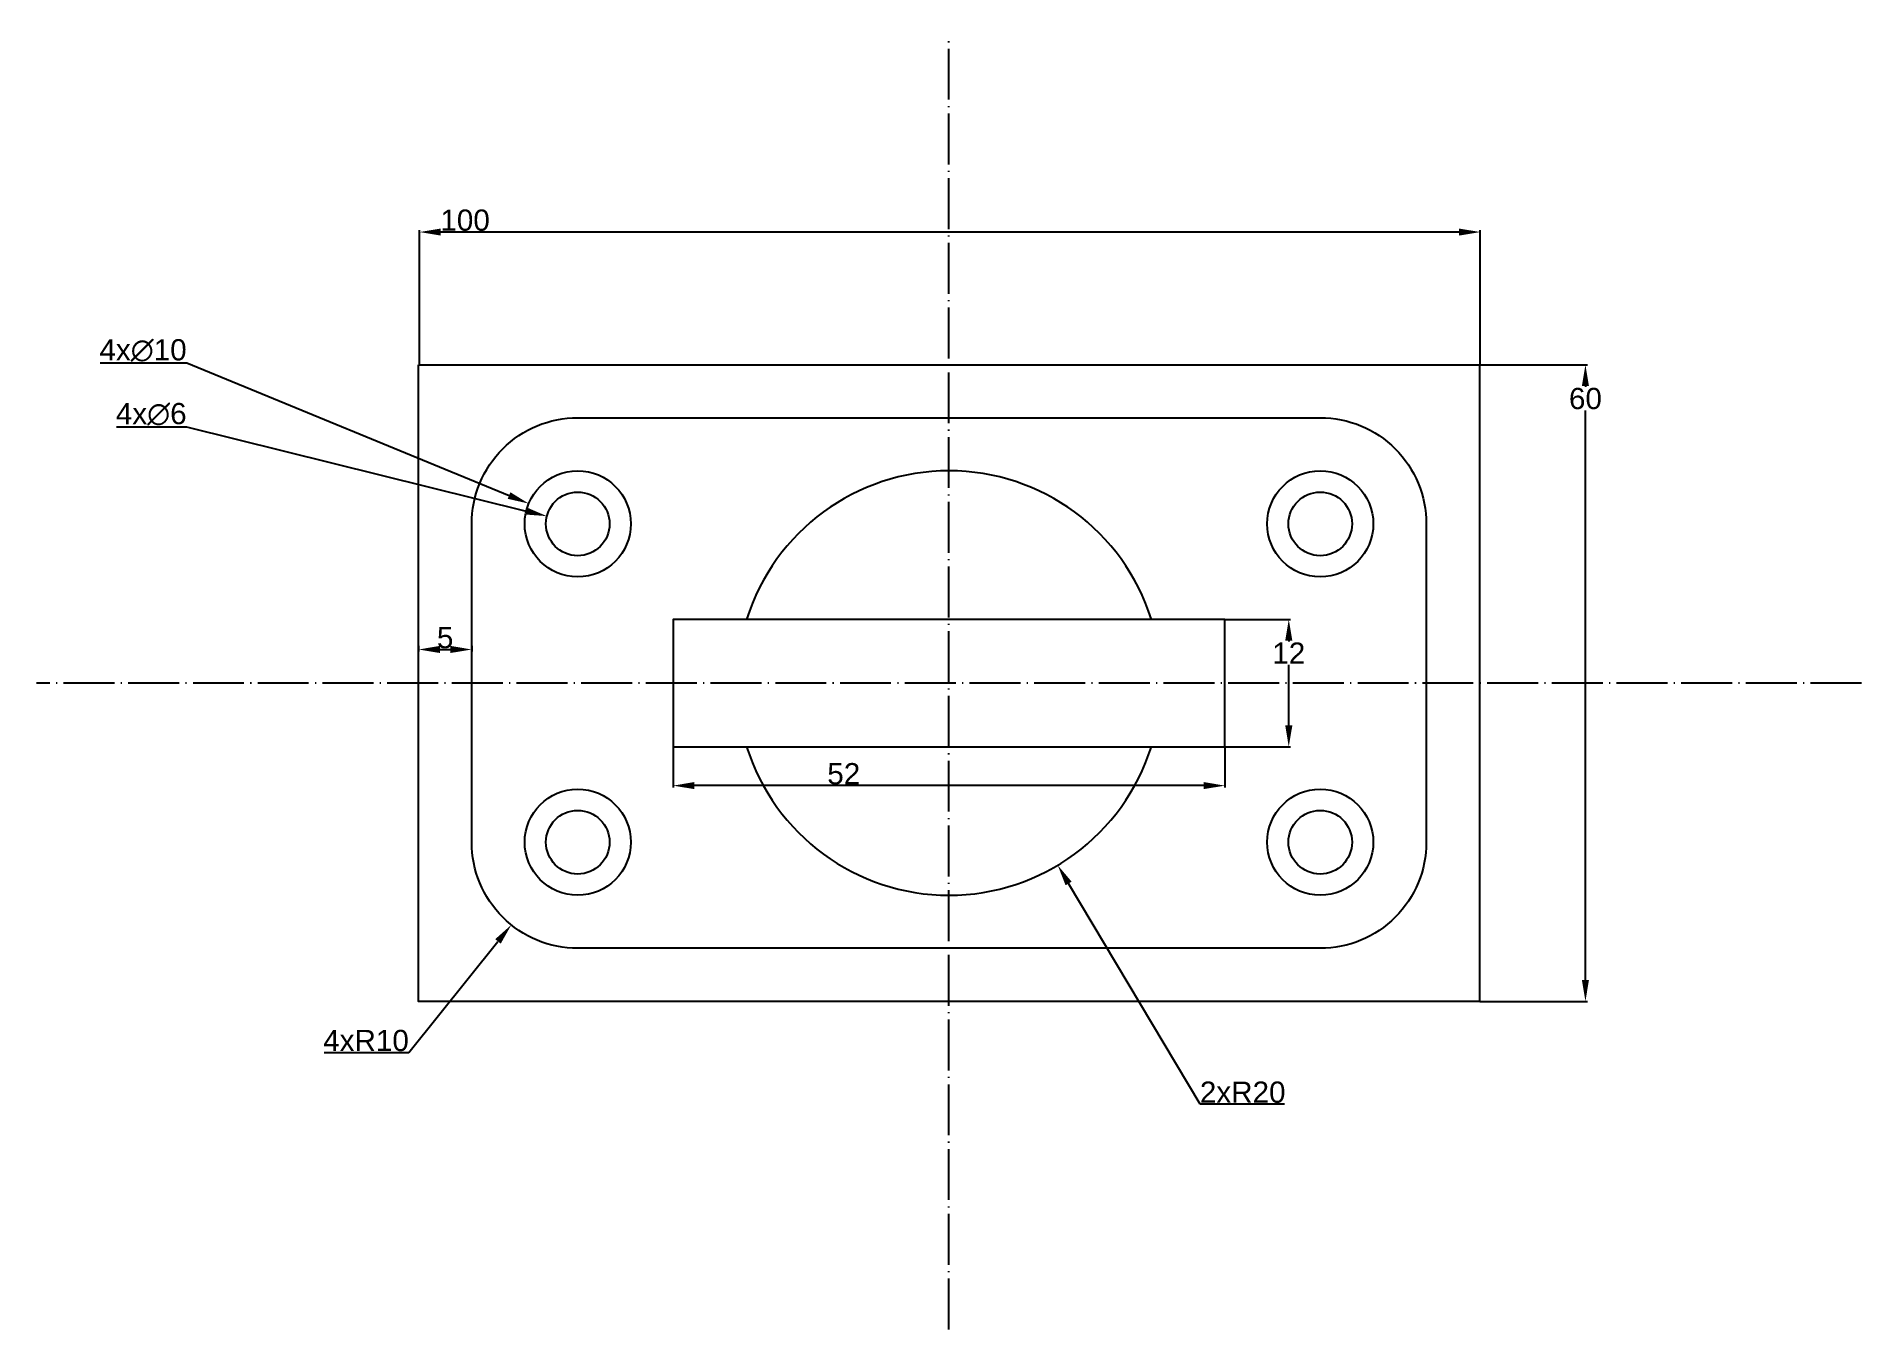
# Model space of a CAD drawing. Header units: millimetres. Extents: x 135 to 307, y 64 to 186.
import ezdxf

# ---------------------------------------------------------------- set-up
doc = ezdxf.new("R2010")
doc.units = ezdxf.units.MM
doc.header["$MEASUREMENT"] = 0
doc.linetypes.add('ACAD_ISO04W100', pattern=[30, 24, -3, 0, -3])
doc.layers.get('0').update_dxf_attribs({"plot": 0})
for name, color, linetype in [('axe', 30, 'ACAD_ISO04W100'), ('Dim', 1, 'Continuous'), ('medium', 5, 'Continuous'), ('thick', 1, 'Continuous')]:
    doc.layers.add(name, color=color, linetype=linetype)
doc.styles.add('Annotative', font='arial.ttf')
doc.dimstyles.new('Mine', dxfattribs={"dimscale": 0, "dimtxt": 2, "dimasz": 2, "dimexe": 0.18, "dimexo": 0.0625, "dimgap": 0.09, "dimtad": 1, "dimjust": 1, "dimtih": 1, "dimtoh": 1, "dimdec": 0, "dimzin": 0, "dimtxsty": 'Annotative', "dimcen": 0, "dimclrd": 256, "dimclre": 256, "dimclrt": 256, "dimadec": 0, "dimazin": 0, "dimtfac": 1, "dimtdec": 0, "dimtofl": 0, "dimtmove": 1, "dimatfit": 3, "dimldrblk": 'DOT', "dimfxl": 1, "dimtolj": 1, "dimtzin": 0, "dimlwd": -1, "dimlwe": -1, "dimarcsym": 0})

# ---------------------------------------------------------------- blocks, each defined once
blk = doc.blocks.new('*D3')
at = {"layer": 'Defpoints', "color": 0, "transparency": 16777216}
for p in [(271.26, 167.54), (171.26, 155.04), (271.26, 155.04)]:
    blk.add_point(p, dxfattribs=at)
at = {"layer": 'Dim', "transparency": 16777216}
for p, q in [((171.26, 155.11), (171.26, 167.72)), ((269.26, 167.54), (173.26, 167.54)), ((271.26, 155.11), (271.26, 167.72))]:
    blk.add_line(p, q, dxfattribs=at)
for points in [[(173.26, 167.87), (173.26, 167.21), (171.26, 167.54)], [(269.26, 167.87), (269.26, 167.21), (271.26, 167.54)]]:
    blk.add_solid(points, dxfattribs=at)
at = {"layer": 'Dim', "transparency": 16777216, "insert": (175.55, 168.65), "char_height": 2, "width": 37.6521, "attachment_point": 5, "style": 'Annotative'}
blk.add_mtext('\\A1;100', dxfattribs=at)
blk = doc.blocks.new('_Dot')
at = {"color": 0, "linetype": 'ByBlock', "lineweight": -2}
blk.add_line((-0.5, 0), (-1, 0), dxfattribs=at)
at = {"color": 0, "linetype": 'ByBlock', "const_width": 0.5}
blk.add_lwpolyline([(-0.25, 0, 1), (0.25, 0, 1)], format="xyb", close=True, dxfattribs=at)
blk = doc.blocks.new('*D4')
at = {"layer": 'Defpoints', "color": 0, "transparency": 16777216}
for p in [(271.17, 155.04), (271.17, 95.04), (281.17, 95.04)]:
    blk.add_point(p, dxfattribs=at)
at = {"layer": 'Dim', "transparency": 16777216}
for p, q in [((271.23, 155.04), (281.35, 155.04)), ((281.17, 153.04), (281.17, 152.95)), ((281.17, 97.04), (281.17, 150.73)), ((271.23, 95.04), (281.35, 95.04))]:
    blk.add_line(p, q, dxfattribs=at)
for points in [[(280.84, 153.04), (281.5, 153.04), (281.17, 155.04)], [(280.84, 97.04), (281.5, 97.04), (281.17, 95.04)]]:
    blk.add_solid(points, dxfattribs=at)
at = {"layer": 'Dim', "transparency": 16777216, "insert": (281.17, 151.84), "char_height": 2, "attachment_point": 5, "style": 'Annotative'}
blk.add_mtext('\\A1;60', dxfattribs=at)
blk = doc.blocks.new('*D5')
at = {"layer": 'Defpoints', "color": 0, "transparency": 16777216}
for p in [(247.17, 131.04), (247.17, 119.04), (253.2, 119.04)]:
    blk.add_point(p, dxfattribs=at)
at = {"layer": 'Dim', "transparency": 16777216}
for p, q in [((247.23, 131.04), (253.38, 131.04)), ((253.2, 129.04), (253.2, 128.95)), ((253.2, 121.04), (253.2, 126.76)), ((247.23, 119.04), (253.38, 119.04))]:
    blk.add_line(p, q, dxfattribs=at)
for points in [[(252.87, 129.04), (253.54, 129.04), (253.2, 131.04)], [(252.87, 121.04), (253.54, 121.04), (253.2, 119.04)]]:
    blk.add_solid(points, dxfattribs=at)
at = {"layer": 'Dim', "transparency": 16777216, "insert": (253.2, 127.86), "char_height": 2, "attachment_point": 5, "style": 'Annotative'}
blk.add_mtext('\\A1;12', dxfattribs=at)
blk = doc.blocks.new('*D6')
at = {"layer": 'Defpoints', "color": 0, "transparency": 16777216}
for p in [(195.17, 119.04), (247.17, 119.04), (247.17, 115.37)]:
    blk.add_point(p, dxfattribs=at)
at = {"layer": 'Dim', "transparency": 16777216}
for p, q in [((195.17, 118.98), (195.17, 115.19)), ((247.17, 118.98), (247.17, 115.19)), ((245.17, 115.37), (197.17, 115.37))]:
    blk.add_line(p, q, dxfattribs=at)
for points in [[(197.17, 115.71), (197.17, 115.04), (195.17, 115.37)], [(245.17, 115.71), (245.17, 115.04), (247.17, 115.37)]]:
    blk.add_solid(points, dxfattribs=at)
at = {"layer": 'Dim', "transparency": 16777216, "insert": (205.04, 116.48), "char_height": 2, "attachment_point": 5, "style": 'Annotative'}
blk.add_mtext('\\A1;                52', dxfattribs=at)
blk = doc.blocks.new('*D7')
at = {"layer": 'Defpoints', "color": 0, "transparency": 16777216}
for p in [(183.26, 140.77), (189.08, 139.32)]:
    blk.add_point(p, dxfattribs=at)
at = {"layer": 'Dim', "transparency": 16777216}
for p, q in [((142.7, 149.2), (149.3, 149.2)), ((149.3, 149.2), (181.32, 141.25))]:
    blk.add_line(p, q, dxfattribs=at)
blk.add_solid([(181.4, 141.57), (181.24, 140.92), (183.26, 140.77)], dxfattribs=at)
at = {"layer": 'Dim', "transparency": 16777216, "insert": (145.96, 150.37), "char_height": 2, "attachment_point": 5, "style": 'Annotative'}
blk.add_mtext('\\A1;4x∅6', dxfattribs=at)
blk = doc.blocks.new('*D8')
at = {"layer": 'Defpoints', "color": 0, "transparency": 16777216}
for p in [(181.55, 141.95), (190.79, 138.14)]:
    blk.add_point(p, dxfattribs=at)
at = {"layer": 'Dim', "transparency": 16777216}
for p, q in [((141.16, 155.22), (149.31, 155.22)), ((149.31, 155.22), (179.7, 142.71))]:
    blk.add_line(p, q, dxfattribs=at)
blk.add_solid([(179.82, 143.02), (179.57, 142.4), (181.55, 141.95)], dxfattribs=at)
at = {"layer": 'Dim', "transparency": 16777216, "insert": (145.19, 156.38), "char_height": 2, "attachment_point": 5, "style": 'Annotative'}
blk.add_mtext('\\A1;4x∅10', dxfattribs=at)
blk = doc.blocks.new('*D9')
at = {"layer": 'Defpoints', "color": 0, "transparency": 16777216}
for p in [(186.17, 110.04), (179.91, 102.25)]:
    blk.add_point(p, dxfattribs=at)
at = {"layer": 'Dim', "transparency": 16777216}
for p, q in [((170.25, 90.23), (178.65, 100.69)), ((162.25, 90.23), (170.25, 90.23))]:
    blk.add_line(p, q, dxfattribs=at)
blk.add_solid([(178.39, 100.9), (178.91, 100.48), (179.91, 102.25)], dxfattribs=at)
at = {"layer": 'Dim', "transparency": 16777216, "insert": (166.21, 91.34), "char_height": 2, "attachment_point": 5, "style": 'Annotative'}
blk.add_mtext('\\A1;4xR10', dxfattribs=at)
blk = doc.blocks.new('*D10')
at = {"layer": 'Defpoints', "color": 0, "transparency": 16777216}
for p in [(221.17, 125.04), (231.42, 107.87)]:
    blk.add_point(p, dxfattribs=at)
at = {"layer": 'Dim', "transparency": 16777216}
for p, q in [((244.84, 85.36), (232.44, 106.15)), ((252.79, 85.36), (244.84, 85.36))]:
    blk.add_line(p, q, dxfattribs=at)
blk.add_solid([(232.73, 106.32), (232.16, 105.98), (231.42, 107.87)], dxfattribs=at)
at = {"layer": 'Dim', "transparency": 16777216, "insert": (248.86, 86.47), "char_height": 2, "attachment_point": 5, "style": 'Annotative'}
blk.add_mtext('\\A1;2xR20', dxfattribs=at)
blk = doc.blocks.new('*D11')
at = {"layer": 'Defpoints', "color": 0, "transparency": 16777216}
for p in [(171.17, 128.61), (171.17, 128.2), (176.17, 128.61)]:
    blk.add_point(p, dxfattribs=at)
at = {"layer": 'Dim', "transparency": 16777216}
for p, q in [((171.17, 128.55), (171.17, 128.02)), ((173.17, 128.2), (174.17, 128.2)), ((176.17, 128.55), (176.17, 128.02))]:
    blk.add_line(p, q, dxfattribs=at)
for points in [[(173.17, 128.54), (173.17, 127.87), (171.17, 128.2)], [(174.17, 128.54), (174.17, 127.87), (176.17, 128.2)]]:
    blk.add_solid(points, dxfattribs=at)
at = {"layer": 'Dim', "transparency": 16777216, "insert": (173.67, 129.31), "char_height": 2, "attachment_point": 5, "style": 'Annotative'}
blk.add_mtext('\\A1;5', dxfattribs=at)

msp = doc.modelspace()

# ---------------------------------------------------------------- linework, layer by layer
at = {"layer": 'axe', "ltscale": 0.2}
for p, q in [((221.17, 64.12), (221.17, 185.97)), ((307.2, 125.04), (135.14, 125.04))]:
    msp.add_line(p, q, dxfattribs=at)
at = {"layer": 'medium'}
for centre, radius in [((186.17, 140.04), 5), ((256.17, 140.04), 5), ((186.17, 140.04), 3), ((256.17, 140.04), 3), ((186.17, 110.04), 5), ((256.17, 110.04), 5), ((186.17, 110.04), 3), ((256.17, 110.04), 3)]:
    msp.add_circle(centre, radius, dxfattribs=at)
for start, end in [(17.4576, 162.5424), (197.4576, 342.5424)]:
    msp.add_arc((221.17, 125.04), 20, start, end, dxfattribs=at)
at = {"layer": 'thick'}
for points in [[(171.17, 155.04), (271.17, 155.04), (271.17, 95.04), (171.17, 95.04), (171.17, 155.04)], [(247.17, 125.04), (247.17, 131.04), (195.17, 131.04), (195.17, 125.04), (195.17, 119.04), (247.17, 119.04), (247.17, 125.04)]]:
    msp.add_lwpolyline(points, dxfattribs=at)
msp.add_lwpolyline([(186.17, 150.04), (256.17, 150.04, -0.414214), (266.17, 140.04), (266.17, 110.04, -0.414214), (256.17, 100.04), (186.17, 100.04, -0.414214), (176.17, 110.04), (176.17, 140.04, -0.414214)], format="xyb", close=True, dxfattribs=at)

# ---------------------------------------------------------------- dimensions: what is measured, and where the dimension line sits
at = {"layer": 'Dim'}
for base, p1, p2, picture, middle in [((271.26, 167.54), (171.26, 155.04), (271.26, 155.04), '*D3', (175.55, 168.65)), ((171.17, 128.2), (176.17, 128.61), (171.17, 128.61), '*D11', (173.67, 129.31))]:
    dim = msp.add_linear_dim(base=base, p1=p1, p2=p2, dimstyle='Mine', dxfattribs=at)
    dim.commit()
    dim.dimension.update_dxf_attribs({"geometry": picture, "text_midpoint": middle})
for p1, p2, picture, middle in [((190.79, 138.14), (181.55, 141.95), '*D8', (149.31, 155.22)), ((189.08, 139.32), (183.26, 140.77), '*D7', (149.3, 149.2))]:
    dim = msp.add_diameter_dim_2p(p1=p1, p2=p2, text='4x<>', dimstyle='Mine', dxfattribs=at)
    dim.commit()
    dim.dimension.update_dxf_attribs({"geometry": picture, "text_midpoint": middle, "dimtype": 163})
for base, p1, p2, picture, middle in [((281.17, 95.04), (271.17, 155.04), (271.17, 95.04), '*D4', (281.17, 151.84)), ((253.2, 119.04), (247.17, 131.04), (247.17, 119.04), '*D5', (253.2, 127.86))]:
    dim = msp.add_linear_dim(base=base, p1=p1, p2=p2, angle=90, dimstyle='Mine', dxfattribs=at)
    dim.commit()
    dim.dimension.update_dxf_attribs({"geometry": picture, "text_midpoint": middle})
for center, mpoint, text, picture, middle in [((221.17, 125.04), (231.42, 107.87), '2x<>', '*D10', (244.84, 85.36)), ((186.17, 110.04), (179.91, 102.25), '4x<>', '*D9', (170.25, 90.23))]:
    dim = msp.add_radius_dim(center=center, mpoint=mpoint, text=text, dimstyle='Mine', dxfattribs=at)
    dim.commit()
    dim.dimension.update_dxf_attribs({"geometry": picture, "text_midpoint": middle, "dimtype": 164})
dim = msp.add_linear_dim(base=(247.17, 115.37), p1=(195.17, 119.04), p2=(247.17, 119.04), text='                <>', dimstyle='Mine', dxfattribs=at)
dim.commit()
dim.dimension.update_dxf_attribs({"geometry": '*D6', "text_midpoint": (205.04, 116.48)})

doc.saveas('drawing.dxf')
